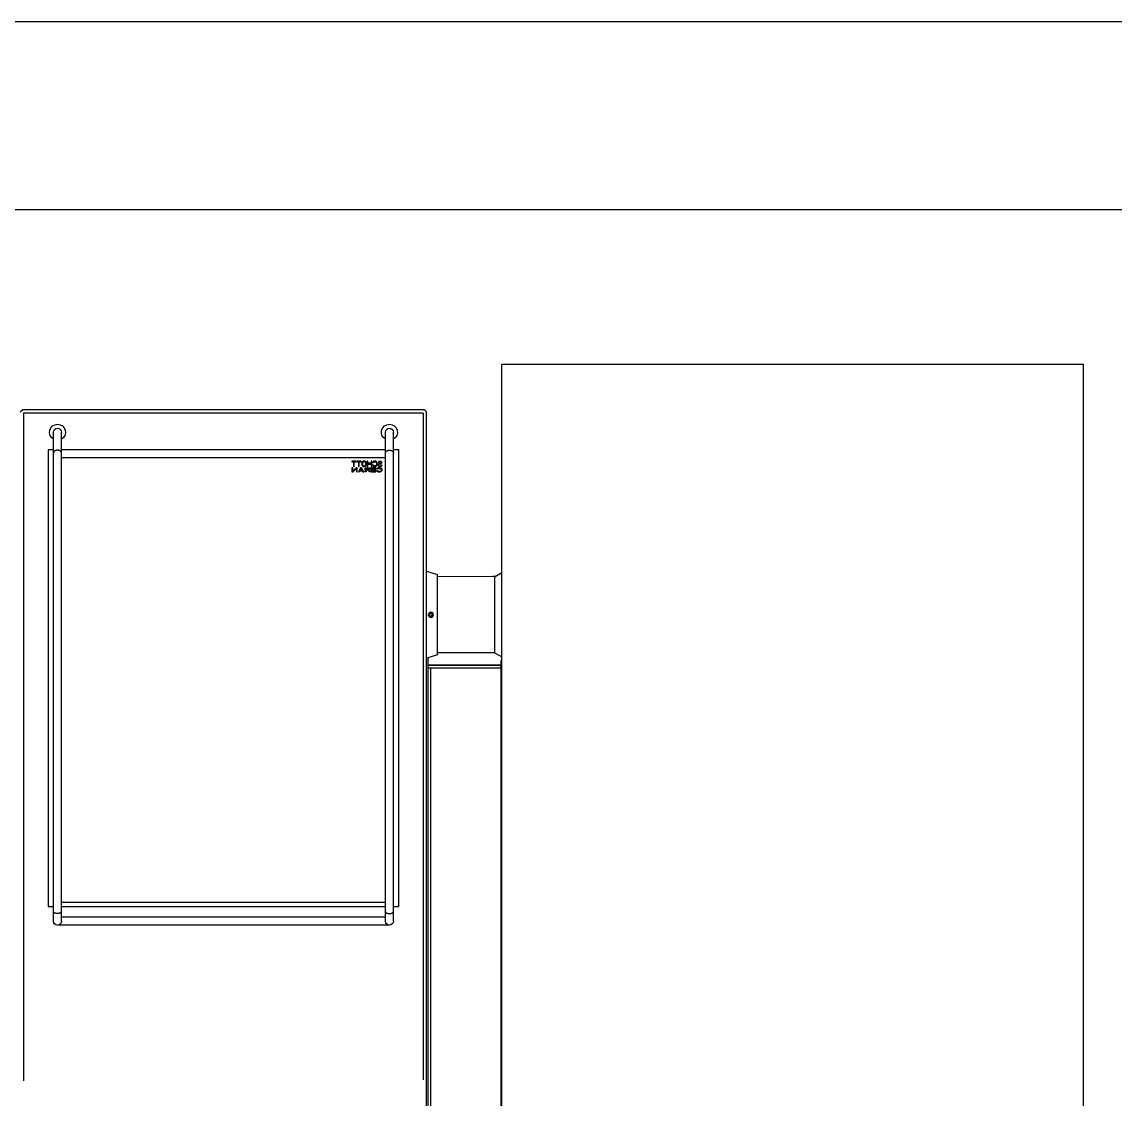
# Model space of a CAD drawing. Header units: millimetres. Extents: x -64157 to 9394, y -60673 to 2699.
# Drawn here: x -57175 to -56477, y -48325 to -47638 of the extents above; entities that cross this region are included whole.
import ezdxf

# ---------------------------------------------------------------- set-up
doc = ezdxf.new("R2010")
doc.units = ezdxf.units.MM
doc.layers.add('Новое оБорудование', color=1, linetype='Continuous', lineweight=30)

# ---------------------------------------------------------------- blocks, each defined once
blk = doc.blocks.new('варпио')
for p, q in [((90455.46, -61664.06), (90826.94, -61664.06)), ((90455.46, -62358.15), (90455.46, -61664.06)), ((90826.94, -62358.15), (90826.94, -61664.06)), ((90874.99, -61694.31), (90876.44, -61693.02)), ((90874.99, -62318.48), (90874.99, -61694.31)), ((90876.44, -61693.02), (91133.11, -61693.02)), ((90877.13, -61695.16), (91132.43, -61695.16)), ((90877.13, -61695.16), (90877.13, -62120.78)), ((91132.43, -61695.16), (91132.43, -62121.45)), ((91134.57, -61694.31), (91133.11, -61693.02)), ((90896.19, -62019.39), (90896.19, -61707.31)), ((90901.32, -62019.39), (90901.32, -61707.31)), ((91108.23, -62019.39), (91108.23, -61707.31)), ((91113.36, -62019.39), (91113.36, -61707.31)), ((90892.77, -62010.01), (90892.77, -61718.46)), ((90892.77, -61718.46), (90896.19, -61718.46)), ((90901.32, -61718.43), (91108.23, -61718.43)), ((91113.36, -61718.46), (91116.78, -61718.46)), ((91116.78, -61718.46), (91116.78, -62010.01)), ((90901.32, -61723.56), (91108.23, -61723.56)), ((90904.03, -61725.94), (90903.75, -61726.24)), ((90904.32, -61725.8), (90904.03, -61725.94)), ((90904.6, -61725.73), (90904.32, -61725.8)), ((90904.96, -61725.73), (90904.6, -61725.73)), ((90905.31, -61725.8), (90904.96, -61725.73)), ((90905.6, -61726.02), (90905.31, -61725.8)), ((90905.81, -61726.31), (90905.6, -61726.02)), ((90906.88, -61726.24), (90907.17, -61725.94)), ((90907.17, -61725.94), (90907.45, -61725.8)), ((90907.45, -61725.8), (90907.81, -61725.73)), ((90907.81, -61725.73), (90908.45, -61725.73)), ((90908.45, -61725.73), (90908.81, -61725.8)), ((90908.81, -61725.8), (90909.09, -61725.94)), ((90909.09, -61725.94), (90909.38, -61726.24)), ((90910.02, -61729.15), (90910.02, -61725.73)), ((90910.02, -61725.73), (90910.44, -61725.73)), ((90910.44, -61725.73), (90910.44, -61727.11)), ((90912.44, -61727.11), (90912.44, -61725.73)), ((90912.44, -61725.73), (90912.87, -61725.73)), ((90912.87, -61725.73), (90912.87, -61729.15)), ((90913.65, -61726.24), (90913.94, -61725.94)), ((90913.94, -61725.94), (90914.22, -61725.8)), ((90914.22, -61725.8), (90914.58, -61725.73)), ((90914.58, -61725.73), (90915.15, -61725.73)), ((90915.15, -61725.73), (90915.5, -61725.8)), ((90915.5, -61725.8), (90915.79, -61725.94)), ((90915.79, -61725.94), (90916.07, -61726.24)), ((90916.86, -61726.09), (90916.86, -61725.73)), ((90916.86, -61725.73), (90919.56, -61725.73)), ((90918, -61726.09), (90916.86, -61726.09)), ((90918, -61729.15), (90918, -61726.09)), ((90918.42, -61726.09), (90918.42, -61729.15)), ((90919.56, -61726.09), (90918.42, -61726.09)), ((90919.56, -61725.73), (90919.56, -61726.09)), ((90920.13, -61726.09), (90920.13, -61725.73)), ((90920.13, -61725.73), (90922.84, -61725.73)), ((90921.27, -61726.09), (90920.13, -61726.09)), ((90921.27, -61729.15), (90921.27, -61726.09)), ((90921.7, -61726.09), (90921.7, -61729.15)), ((90922.84, -61726.09), (90921.7, -61726.09)), ((90922.84, -61725.73), (90922.84, -61726.09)), ((90903.46, -61728.2), (90903.53, -61728.49)), ((90903.89, -61728.2), (90903.46, -61728.2)), ((90903.46, -61730.87), (90903.55, -61730.6)), ((90903.46, -61731.69), (90903.46, -61730.87)), ((90903.55, -61731.97), (90903.46, -61731.69)), ((90903.53, -61728.49), (90903.75, -61728.86)), ((90903.55, -61730.6), (90903.72, -61730.38)), ((90903.72, -61732.18), (90903.55, -61731.97)), ((90903.75, -61726.24), (90903.68, -61726.53)), ((90903.68, -61726.53), (90903.68, -61726.82)), ((90903.68, -61726.82), (90903.75, -61727.11)), ((90903.72, -61730.38), (90904.06, -61730.17)), ((90904.06, -61732.4), (90903.72, -61732.18)), ((90903.75, -61727.11), (90904.03, -61727.4)), ((90903.75, -61728.86), (90904.1, -61729.07)), ((90903.96, -61728.42), (90903.89, -61728.2)), ((90904.17, -61728.64), (90903.96, -61728.42)), ((90904.06, -61730.66), (90903.97, -61730.87)), ((90903.97, -61730.87), (90903.97, -61731.69)), ((90903.97, -61731.69), (90904.06, -61731.91)), ((90904.03, -61727.4), (90904.32, -61727.55)), ((90904.06, -61730.17), (90904.4, -61730.06)), ((90904.23, -61730.49), (90904.06, -61730.66)), ((90904.06, -61731.91), (90904.23, -61732.08)), ((90904.4, -61732.51), (90904.06, -61732.4)), ((90904.1, -61726.6), (90904.17, -61726.38)), ((90904.1, -61726.75), (90904.1, -61726.6)), ((90904.17, -61726.96), (90904.1, -61726.75)), ((90904.1, -61729.07), (90904.46, -61729.15)), ((90904.17, -61726.38), (90904.39, -61726.24)), ((90904.39, -61727.11), (90904.17, -61726.96)), ((90904.46, -61728.71), (90904.17, -61728.64)), ((90904.49, -61730.38), (90904.23, -61730.49)), ((90904.23, -61732.08), (90904.49, -61732.18)), ((90904.32, -61727.55), (90904.6, -61727.62)), ((90904.39, -61726.24), (90904.6, -61726.16)), ((90904.6, -61727.18), (90904.39, -61727.11)), ((90904.4, -61730.06), (90904.83, -61730)), ((90904.83, -61732.57), (90904.4, -61732.51)), ((90905.03, -61728.71), (90904.46, -61728.71)), ((90904.46, -61729.15), (90905.03, -61729.15)), ((90904.83, -61730.33), (90904.49, -61730.38)), ((90904.49, -61732.18), (90904.83, -61732.24)), ((90904.6, -61726.16), (90905.03, -61726.16)), ((90905.03, -61727.18), (90904.6, -61727.18)), ((90904.6, -61727.62), (90905.03, -61727.62)), ((90904.83, -61730), (90905.6, -61730)), ((90905.6, -61730.33), (90904.83, -61730.33)), ((90904.83, -61732.24), (90905.6, -61732.24)), ((90905.6, -61732.57), (90904.83, -61732.57)), ((90905.03, -61726.16), (90905.24, -61726.24)), ((90905.39, -61727.25), (90905.03, -61727.18)), ((90905.03, -61727.62), (90905.31, -61727.69)), ((90905.31, -61728.64), (90905.03, -61728.71)), ((90905.03, -61729.15), (90905.39, -61729.07)), ((90905.24, -61726.24), (90905.39, -61726.38)), ((90905.31, -61727.69), (90905.53, -61727.84)), ((90905.53, -61728.49), (90905.31, -61728.64)), ((90905.39, -61726.38), (90905.46, -61726.53)), ((90905.67, -61727.4), (90905.39, -61727.25)), ((90905.39, -61729.07), (90905.67, -61728.93)), ((90905.46, -61726.53), (90905.88, -61726.53)), ((90905.53, -61727.84), (90905.67, -61728.05)), ((90905.67, -61728.27), (90905.53, -61728.49)), ((90905.6, -61730), (90906.03, -61730.06)), ((90905.94, -61730.38), (90905.6, -61730.33)), ((90905.6, -61732.24), (90905.94, -61732.18)), ((90906.03, -61732.51), (90905.6, -61732.57)), ((90905.96, -61727.69), (90905.67, -61727.4)), ((90905.67, -61728.05), (90905.67, -61728.27)), ((90905.67, -61728.93), (90905.96, -61728.64)), ((90905.88, -61726.53), (90905.81, -61726.31)), ((90906.2, -61730.49), (90905.94, -61730.38)), ((90905.94, -61732.18), (90906.2, -61732.08)), ((90906.1, -61727.98), (90905.96, -61727.69)), ((90905.96, -61728.64), (90906.1, -61728.35)), ((90906.03, -61730.06), (90906.37, -61730.17)), ((90906.37, -61732.4), (90906.03, -61732.51)), ((90906.1, -61728.35), (90906.1, -61727.98)), ((90906.28, -61730.66), (90906.2, -61730.49)), ((90906.2, -61732.08), (90906.28, -61731.91)), ((90906.8, -61730.66), (90906.28, -61730.66)), ((90906.28, -61731.91), (90906.8, -61731.91)), ((90906.37, -61730.17), (90906.71, -61730.38)), ((90906.71, -61732.18), (90906.37, -61732.4)), ((90906.67, -61726.89), (90906.74, -61726.53)), ((90906.67, -61727.98), (90906.67, -61726.89)), ((90906.74, -61728.35), (90906.67, -61727.98)), ((90906.71, -61730.38), (90906.8, -61730.66)), ((90906.8, -61731.91), (90906.71, -61732.18)), ((90906.74, -61726.53), (90906.88, -61726.24)), ((90906.88, -61728.64), (90906.74, -61728.35)), ((90907.17, -61728.93), (90906.88, -61728.64)), ((90907.17, -61726.6), (90907.1, -61726.89)), ((90907.1, -61726.89), (90907.1, -61727.98)), ((90907.1, -61727.98), (90907.17, -61728.27)), ((90907.31, -61726.38), (90907.17, -61726.6)), ((90907.17, -61728.27), (90907.31, -61728.49)), ((90907.45, -61729.07), (90907.17, -61728.93)), ((90907.52, -61726.24), (90907.31, -61726.38)), ((90907.31, -61728.49), (90907.52, -61728.64)), ((90907.81, -61729.15), (90907.45, -61729.07)), ((90907.48, -61732.57), (90907.48, -61730)), ((90907.48, -61730), (90910.56, -61730)), ((90910.56, -61732.57), (90907.48, -61732.57)), ((90907.81, -61726.16), (90907.52, -61726.24)), ((90907.52, -61728.64), (90907.81, -61728.71)), ((90908.45, -61726.16), (90907.81, -61726.16)), ((90907.81, -61728.71), (90908.45, -61728.71)), ((90908.45, -61729.15), (90907.81, -61729.15)), ((90907.99, -61730.33), (90907.99, -61731.04)), ((90910.56, -61730.33), (90907.99, -61730.33)), ((90907.99, -61731.04), (90910.22, -61731.04)), ((90907.99, -61731.37), (90907.99, -61732.24)), ((90910.22, -61731.37), (90907.99, -61731.37)), ((90907.99, -61732.24), (90910.56, -61732.24)), ((90908.73, -61726.24), (90908.45, -61726.16)), ((90908.45, -61728.71), (90908.73, -61728.64)), ((90908.81, -61729.07), (90908.45, -61729.15)), ((90908.95, -61726.38), (90908.73, -61726.24)), ((90908.73, -61728.64), (90908.95, -61728.49)), ((90909.09, -61728.93), (90908.81, -61729.07)), ((90909.02, -61726.6), (90908.95, -61726.38)), ((90908.95, -61728.49), (90909.02, -61728.27)), ((90909.45, -61726.6), (90909.02, -61726.6)), ((90909.02, -61728.27), (90909.45, -61728.27)), ((90909.38, -61728.64), (90909.09, -61728.93)), ((90909.38, -61726.24), (90909.45, -61726.6)), ((90909.45, -61728.27), (90909.38, -61728.64)), ((90910.44, -61729.15), (90910.02, -61729.15)), ((90910.22, -61731.04), (90910.22, -61731.37)), ((90910.44, -61727.11), (90912.44, -61727.11)), ((90910.44, -61727.55), (90910.44, -61729.15)), ((90912.44, -61727.55), (90910.44, -61727.55)), ((90910.56, -61730), (90910.56, -61730.33)), ((90910.56, -61732.24), (90910.56, -61732.57)), ((90911.24, -61730), (90911.24, -61732.57)), ((90913.29, -61730), (90911.24, -61730)), ((90911.24, -61732.57), (90911.76, -61732.57)), ((90911.76, -61730.27), (90911.76, -61731.09)), ((90913.38, -61730.27), (90911.76, -61730.27)), ((90911.76, -61731.09), (90913.38, -61731.09)), ((90911.76, -61732.57), (90911.76, -61731.42)), ((90911.76, -61731.42), (90913.21, -61731.42)), ((90912.44, -61729.15), (90912.44, -61727.55)), ((90912.87, -61729.15), (90912.44, -61729.15)), ((90913.21, -61731.42), (90913.89, -61732.57)), ((90913.72, -61730.06), (90913.29, -61730)), ((90913.64, -61730.33), (90913.38, -61730.27)), ((90913.38, -61731.09), (90913.64, -61731.04)), ((90913.44, -61726.89), (90913.51, -61726.53)), ((90913.44, -61727.98), (90913.44, -61726.89)), ((90913.51, -61728.35), (90913.44, -61727.98)), ((90913.51, -61726.53), (90913.65, -61726.24)), ((90913.65, -61728.64), (90913.51, -61728.35)), ((90913.81, -61730.44), (90913.64, -61730.33)), ((90913.64, -61731.04), (90913.81, -61730.93)), ((90913.94, -61728.93), (90913.65, -61728.64)), ((90914.06, -61730.22), (90913.72, -61730.06)), ((90913.72, -61731.31), (90914.06, -61731.2)), ((90914.49, -61732.57), (90913.72, -61731.31)), ((90913.89, -61730.6), (90913.81, -61730.44)), ((90913.81, -61730.93), (90913.89, -61730.77)), ((90913.86, -61726.89), (90913.94, -61726.6)), ((90913.86, -61727.98), (90913.86, -61726.89)), ((90913.94, -61728.27), (90913.86, -61727.98)), ((90913.89, -61730.77), (90913.89, -61730.6)), ((90913.89, -61732.57), (90914.49, -61732.57)), ((90913.94, -61726.6), (90914.08, -61726.38)), ((90914.08, -61728.49), (90913.94, -61728.27)), ((90914.22, -61729.07), (90913.94, -61728.93)), ((90914.32, -61730.44), (90914.06, -61730.22)), ((90914.06, -61731.2), (90914.32, -61730.98)), ((90914.08, -61726.38), (90914.29, -61726.24)), ((90914.29, -61728.64), (90914.08, -61728.49)), ((90914.58, -61729.15), (90914.22, -61729.07)), ((90914.29, -61726.24), (90914.58, -61726.16)), ((90914.58, -61728.71), (90914.29, -61728.64)), ((90914.41, -61730.6), (90914.32, -61730.44)), ((90914.32, -61730.98), (90914.41, -61730.82)), ((90914.41, -61730.82), (90914.41, -61730.6)), ((90914.58, -61726.16), (90915.15, -61726.16)), ((90915.15, -61728.71), (90914.58, -61728.71)), ((90915.15, -61729.15), (90914.58, -61729.15)), ((90915.15, -61726.16), (90915.43, -61726.24)), ((90915.43, -61728.64), (90915.15, -61728.71)), ((90915.5, -61729.07), (90915.15, -61729.15)), ((90915.18, -61732.57), (90916.54, -61730)), ((90915.69, -61732.57), (90915.18, -61732.57)), ((90915.43, -61726.24), (90915.65, -61726.38)), ((90915.65, -61728.49), (90915.43, -61728.64)), ((90915.79, -61728.93), (90915.5, -61729.07)), ((90915.65, -61726.38), (90915.79, -61726.6)), ((90915.79, -61728.27), (90915.65, -61728.49)), ((90916.03, -61731.91), (90915.69, -61732.57)), ((90915.79, -61726.6), (90915.86, -61726.89)), ((90915.86, -61727.98), (90915.79, -61728.27)), ((90916.07, -61728.64), (90915.79, -61728.93)), ((90915.86, -61726.89), (90915.86, -61727.98)), ((90917.74, -61731.91), (90916.03, -61731.91)), ((90916.07, -61726.24), (90916.22, -61726.53)), ((90916.22, -61728.35), (90916.07, -61728.64)), ((90916.12, -61731.69), (90916.89, -61730.22)), ((90917.65, -61731.69), (90916.12, -61731.69)), ((90916.22, -61726.53), (90916.29, -61726.89)), ((90916.29, -61727.98), (90916.22, -61728.35)), ((90916.29, -61726.89), (90916.29, -61727.98)), ((90916.54, -61730), (90917.23, -61730)), ((90916.89, -61730.22), (90917.65, -61731.69)), ((90917.23, -61730), (90918.6, -61732.57)), ((90918.08, -61732.57), (90917.74, -61731.91)), ((90918.42, -61729.15), (90918, -61729.15)), ((90918.6, -61732.57), (90918.08, -61732.57)), ((90919.28, -61732.57), (90919.28, -61730)), ((90919.28, -61730), (90920.05, -61730)), ((90919.79, -61732.57), (90919.28, -61732.57)), ((90919.79, -61730.33), (90919.79, -61732.57)), ((90921.93, -61732.57), (90919.79, -61730.33)), ((90920.05, -61730), (90922.19, -61732.18)), ((90921.7, -61729.15), (90921.27, -61729.15)), ((90922.7, -61732.57), (90921.93, -61732.57)), ((90922.19, -61732.18), (90922.19, -61730)), ((90922.19, -61730), (90922.7, -61730)), ((90922.7, -61730), (90922.7, -61732.57)), ((90831.15, -61799.34), (90826.94, -61796.9)), ((90831.37, -61848.21), (90831.37, -61799.39)), ((90831.37, -61799.39), (90832.94, -61799.39)), ((90832.94, -61799.39), (90867.98, -61799.52)), ((90867.98, -61798.24), (90874.82, -61796.19)), ((90867.98, -61849.37), (90867.98, -61798.24)), ((90874.82, -61796.19), (90874.99, -61796.19)), ((90871.4, -61823.31), (90872.25, -61822.82)), ((90871.4, -61824.3), (90871.4, -61823.31)), ((90872.25, -61822.82), (90873.11, -61823.31)), ((90873.11, -61823.31), (90873.11, -61824.3)), ((90872.25, -61824.79), (90871.4, -61824.3)), ((90873.11, -61824.3), (90872.25, -61824.79)), ((90831.15, -61848.27), (90826.94, -61850.7)), ((90831.37, -61848.21), (90832.94, -61848.21)), ((90832.94, -61848.21), (90867.98, -61848.09)), ((90867.98, -61849.37), (90874.82, -61851.42)), ((90874.06, -61855.81), (90874.06, -61851.19)), ((90874.82, -61851.42), (90874.99, -61851.42)), ((90827.37, -61853.02), (90826.94, -61853.02)), ((90827.37, -62311.13), (90827.37, -61853.02)), ((90874.06, -61855.81), (90827.37, -61855.81)), ((90827.37, -61856.29), (90874.05, -61856.29)), ((90827.37, -61858), (90874.05, -61858)), ((90872.25, -62273.14), (90872.25, -61858)), ((90873.96, -62272.63), (90873.96, -61858)), ((90874.05, -61858), (90874.05, -61856.29)), ((90874.06, -61855.96), (90874.06, -61855.81)), ((90874.06, -61856.08), (90874.06, -61855.96)), ((90874.06, -61856.17), (90874.06, -61856.08)), ((90874.06, -61856.13), (90874.06, -61856.34)), ((90896.19, -62010.01), (90892.77, -62010.01)), ((90901.32, -62007.45), (91108.23, -62007.45)), ((91108.23, -62010.01), (90901.32, -62010.01)), ((91116.78, -62010.01), (91113.36, -62010.01)), ((90901.32, -62016.82), (91108.23, -62016.82)), ((90898.76, -62021.95), (91110.8, -62021.95))]:
    blk.add_line(p, q)
for points in [[(90898.76, -61718.74), (90898.6, -61718.74), (90898.45, -61718.75), (90898.3, -61718.77), (90898.15, -61718.79), (90898, -61718.82), (90897.85, -61718.86), (90897.71, -61718.9), (90897.57, -61718.95), (90897.43, -61719), (90897.3, -61719.06), (90897.18, -61719.12), (90897.06, -61719.19), (90896.95, -61719.27), (90896.84, -61719.35), (90896.74, -61719.43), (90896.65, -61719.52), (90896.56, -61719.61), (90896.49, -61719.71), (90896.42, -61719.81), (90896.36, -61719.91), (90896.31, -61720.01), (90896.27, -61720.12), (90896.24, -61720.22), (90896.21, -61720.33), (90896.2, -61720.44), (90896.19, -61720.55)], [(90901.32, -61720.55), (90901.32, -61720.44), (90901.31, -61720.33), (90901.28, -61720.22), (90901.25, -61720.12), (90901.21, -61720.01), (90901.16, -61719.91), (90901.1, -61719.81), (90901.03, -61719.71), (90900.95, -61719.61), (90900.87, -61719.52), (90900.78, -61719.43), (90900.68, -61719.35), (90900.57, -61719.27), (90900.46, -61719.19), (90900.34, -61719.12), (90900.22, -61719.06), (90900.09, -61719), (90899.95, -61718.95), (90899.81, -61718.9), (90899.67, -61718.86), (90899.52, -61718.82), (90899.37, -61718.79), (90899.22, -61718.77), (90899.07, -61718.75), (90898.91, -61718.74), (90898.76, -61718.74)], [(91108.23, -61720.55), (91108.24, -61720.44), (91108.25, -61720.33), (91108.28, -61720.22), (91108.31, -61720.12), (91108.35, -61720.01), (91108.4, -61719.91), (91108.46, -61719.81), (91108.53, -61719.71), (91108.6, -61719.61), (91108.69, -61719.52), (91108.78, -61719.43), (91108.88, -61719.35), (91108.99, -61719.27), (91109.1, -61719.19), (91109.22, -61719.12), (91109.34, -61719.06), (91109.47, -61719), (91109.61, -61718.95), (91109.75, -61718.9), (91109.89, -61718.86), (91110.04, -61718.82), (91110.19, -61718.79), (91110.34, -61718.77), (91110.49, -61718.75), (91110.64, -61718.74), (91110.8, -61718.74)], [(91110.8, -61718.74), (91110.95, -61718.74), (91111.11, -61718.75), (91111.26, -61718.77), (91111.41, -61718.79), (91111.56, -61718.82), (91111.71, -61718.86), (91111.85, -61718.9), (91111.99, -61718.95), (91112.13, -61719), (91112.26, -61719.06), (91112.38, -61719.12), (91112.5, -61719.19), (91112.61, -61719.27), (91112.72, -61719.35), (91112.82, -61719.43), (91112.91, -61719.52), (91112.99, -61719.61), (91113.07, -61719.71), (91113.14, -61719.81), (91113.2, -61719.91), (91113.25, -61720.01), (91113.29, -61720.12), (91113.32, -61720.22), (91113.35, -61720.33), (91113.36, -61720.44), (91113.36, -61720.55)], [(90874.05, -61856.29), (90874.05, -61856.29), (90874.05, -61856.28), (90874.05, -61856.26), (90874.06, -61856.24), (90874.06, -61856.21), (90874.06, -61856.17)], [(90898.76, -62014.55), (90898.6, -62014.54), (90898.45, -62014.54), (90898.3, -62014.53), (90898.15, -62014.51), (90898, -62014.5), (90897.85, -62014.48), (90897.71, -62014.45), (90897.57, -62014.42), (90897.43, -62014.39), (90897.3, -62014.35), (90897.18, -62014.32), (90897.06, -62014.27), (90896.95, -62014.23), (90896.84, -62014.18), (90896.74, -62014.13), (90896.65, -62014.08), (90896.56, -62014.02), (90896.49, -62013.97), (90896.42, -62013.91), (90896.36, -62013.85), (90896.31, -62013.78), (90896.27, -62013.72), (90896.24, -62013.66), (90896.21, -62013.59), (90896.2, -62013.53), (90896.19, -62013.46)], [(90901.32, -62013.46), (90901.32, -62013.53), (90901.31, -62013.59), (90901.28, -62013.66), (90901.25, -62013.72), (90901.21, -62013.78), (90901.16, -62013.85), (90901.1, -62013.91), (90901.03, -62013.97), (90900.95, -62014.02), (90900.87, -62014.08), (90900.78, -62014.13), (90900.68, -62014.18), (90900.57, -62014.23), (90900.46, -62014.27), (90900.34, -62014.32), (90900.22, -62014.35), (90900.09, -62014.39), (90899.95, -62014.42), (90899.81, -62014.45), (90899.67, -62014.48), (90899.52, -62014.5), (90899.37, -62014.51), (90899.22, -62014.53), (90899.07, -62014.54), (90898.91, -62014.54), (90898.76, -62014.55)], [(91108.23, -62013.46), (91108.24, -62013.53), (91108.25, -62013.59), (91108.28, -62013.66), (91108.31, -62013.72), (91108.35, -62013.78), (91108.4, -62013.85), (91108.46, -62013.91), (91108.53, -62013.97), (91108.6, -62014.02), (91108.69, -62014.08), (91108.78, -62014.13), (91108.88, -62014.18), (91108.99, -62014.23), (91109.1, -62014.27), (91109.22, -62014.32), (91109.34, -62014.35), (91109.47, -62014.39), (91109.61, -62014.42), (91109.75, -62014.45), (91109.89, -62014.48), (91110.04, -62014.5), (91110.19, -62014.51), (91110.34, -62014.53), (91110.49, -62014.54), (91110.64, -62014.54), (91110.8, -62014.55)], [(91110.8, -62014.55), (91110.95, -62014.54), (91111.11, -62014.54), (91111.26, -62014.53), (91111.41, -62014.51), (91111.56, -62014.5), (91111.71, -62014.48), (91111.85, -62014.45), (91111.99, -62014.42), (91112.13, -62014.39), (91112.26, -62014.35), (91112.38, -62014.32), (91112.5, -62014.27), (91112.61, -62014.23), (91112.72, -62014.18), (91112.82, -62014.13), (91112.91, -62014.08), (91112.99, -62014.02), (91113.07, -62013.97), (91113.14, -62013.91), (91113.2, -62013.85), (91113.25, -62013.78), (91113.29, -62013.72), (91113.32, -62013.66), (91113.35, -62013.59), (91113.36, -62013.53), (91113.36, -62013.46)]]:
    blk.add_lwpolyline(points)
for radius in [1.65, 1.37]:
    blk.add_circle((90872.25, -61823.8), radius)
for centre, radius, start, end in [((90898.76, -61707.31), 5.13, 300.0383, 239.9617), ((90898.76, -61707.31), 2.56, 0, 180), ((91110.8, -61707.31), 5.13, 300.0383, 239.9617), ((91110.8, -61707.31), 2.56, 0, 180), ((90831.37, -61798.96), 0.427, 240, 270), ((90831.37, -61848.64), 0.427, 90, 120), ((90898.76, -62019.39), 2.56, 180, 0), ((91110.8, -62019.39), 2.56, 180, 0)]:
    blk.add_arc(centre, radius, start, end)

msp = doc.modelspace()

# ---------------------------------------------------------------- linework, layer by layer
for p, q in [((-53247.07, -47637.5), (-57656.52, -47637.5)), ((-53247.07, -47757.5), (-57656.52, -47757.5))]:
    msp.add_line(p, q)

# ---------------------------------------------------------------- block references
at = {"layer": 'Новое оБорудование', "xscale": -1}
msp.add_blockref('варпио', (33958.39, 13807.75), dxfattribs=at)

doc.saveas('drawing.dxf')
